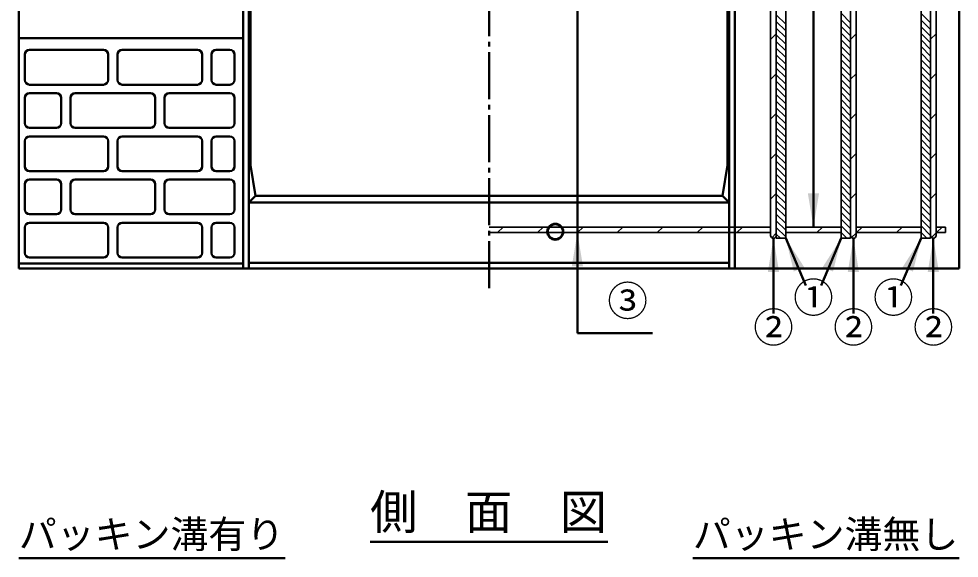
# Model space of a CAD drawing. Units: millimetres, scale not verified. Extents: x 100 to 4105, y 100 to 2870.
# Drawn here: x 1954 to 2954, y 1709 to 2283 of the extents above; entities that cross this region are included whole.
import ezdxf
from ezdxf.enums import TextEntityAlignment as Align

# ---------------------------------------------------------------- set-up
doc = ezdxf.new("R2010")
doc.units = ezdxf.units.MM
doc.header["$LTSCALE"] = 5
doc.linetypes.add('USER1', pattern=[13.4, 10, -1.2, 1, -1.2])
doc.layers.add('V-nasSTD', color=7, linetype='Continuous', lineweight=35)
doc.styles.add('ＭＳ ゴシック', font='')
doc.styles.get('ＭＳ ゴシック').set_extended_font_data('MS Gothic')

msp = doc.modelspace()

# ---------------------------------------------------------------- hatches: boundary and pattern name
at = {"layer": 'V-nasSTD'}
for points in [[(2805.106, 2097.505), (2799.106, 2061.505), (2793.106, 2097.505)], [(2554.098, 2019.505), (2548.098, 2055.505), (2542.098, 2019.505)], [(2762.606, 2013.505), (2756.606, 2049.505), (2750.606, 2013.505)], [(2783.765, 2016.406), (2778.249, 2014.046), (2769.606, 2049.505), (2789.282, 2018.766)], [(2814.446, 2016.406), (2819.962, 2014.046), (2828.606, 2049.505), (2808.929, 2018.766)], [(2847.606, 2013.505), (2841.606, 2049.505), (2835.606, 2013.505)], [(2899.446, 2016.406), (2904.962, 2014.046), (2913.606, 2049.505), (2893.929, 2018.766)], [(2932.606, 2013.505), (2926.606, 2049.505), (2920.606, 2013.505)]]:
    msp.add_hatch(color=256, dxfattribs=at).paths.add_polyline_path(points)

# ---------------------------------------------------------------- linework, layer by layer
at = {"layer": 'V-nasSTD', "lineweight": 50}
for p, q in [((2799.106, 2596.505), (2799.106, 2061.505)), ((1954.106, 2557.505), (1954.106, 2017.505)), ((2192.606, 2557.505), (2192.606, 2017.505)), ((2198.606, 2557.505), (2198.606, 2017.505)), ((2709.606, 2557.505), (2709.606, 2017.505)), ((2715.606, 2557.505), (2715.606, 2017.505)), ((2954.106, 2557.505), (2954.106, 2017.505)), ((2548.098, 1948.505), (2548.098, 2513.505)), ((2200.355, 2447.505), (2200.355, 2127.505)), ((2707.856, 2447.505), (2707.856, 2127.505)), ((1954.106, 2262.505), (2192.606, 2262.505)), ((1965.606, 2250.005), (2044.106, 2250.005)), ((1965.606, 2250.005), (2044.106, 2250.005)), ((2064.106, 2250.005), (2144.106, 2250.005)), ((2164.106, 2250.005), (2178.606, 2250.005)), ((1960.606, 2218.005), (1960.606, 2245.005)), ((1960.606, 2218.005), (1960.606, 2245.005)), ((2049.106, 2245.005), (2049.106, 2218.005)), ((2049.106, 2245.005), (2049.106, 2218.005)), ((2059.106, 2218.005), (2059.106, 2245.005)), ((2149.106, 2245.005), (2149.106, 2218.005)), ((2159.106, 2218.005), (2159.106, 2245.005)), ((2183.606, 2245.005), (2183.606, 2218.005)), ((2044.106, 2213.005), (1965.606, 2213.005)), ((2044.106, 2213.005), (1965.606, 2213.005)), ((2144.106, 2213.005), (2064.106, 2213.005)), ((2178.606, 2213.005), (2164.106, 2213.005)), ((1965.606, 2204.005), (1994.106, 2204.005)), ((1965.606, 2204.005), (1994.106, 2204.005)), ((2014.106, 2204.005), (2094.106, 2204.005)), ((2114.106, 2204.005), (2178.606, 2204.005)), ((1960.606, 2199.005), (1960.606, 2172.005)), ((1960.606, 2199.005), (1960.606, 2172.005)), ((1999.106, 2199.005), (1999.106, 2172.005)), ((1999.106, 2199.005), (1999.106, 2172.005)), ((2009.106, 2172.005), (2009.106, 2199.005)), ((2099.106, 2199.005), (2099.106, 2172.005)), ((2109.106, 2172.005), (2109.106, 2199.005)), ((2183.606, 2199.005), (2183.606, 2172.005)), ((1994.106, 2167.005), (1965.606, 2167.005)), ((1994.106, 2167.005), (1965.606, 2167.005)), ((2094.106, 2167.005), (2014.106, 2167.005)), ((2178.606, 2167.005), (2114.106, 2167.005)), ((1960.606, 2126.005), (1960.606, 2153.005)), ((1960.606, 2126.005), (1960.606, 2153.005)), ((1965.606, 2158.005), (2044.106, 2158.005)), ((1965.606, 2158.005), (2044.106, 2158.005)), ((2049.106, 2153.005), (2049.106, 2126.005)), ((2049.106, 2153.005), (2049.106, 2126.005)), ((2059.106, 2126.005), (2059.106, 2153.005)), ((2064.106, 2158.005), (2144.106, 2158.005)), ((2149.106, 2153.005), (2149.106, 2126.005)), ((2159.106, 2126.005), (2159.106, 2153.005)), ((2164.106, 2158.005), (2178.606, 2158.005)), ((2183.606, 2153.005), (2183.606, 2126.005)), ((2044.106, 2121.005), (1965.606, 2121.005)), ((2044.106, 2121.005), (1965.606, 2121.005)), ((2144.106, 2121.005), (2064.106, 2121.005)), ((2178.606, 2121.005), (2164.106, 2121.005)), ((2205.793, 2094.675), (2200.355, 2127.505)), ((2702.418, 2094.675), (2707.856, 2127.505)), ((1965.606, 2112.005), (1994.106, 2112.005)), ((1965.606, 2112.005), (1994.106, 2112.005)), ((2014.106, 2112.005), (2094.106, 2112.005)), ((2114.106, 2112.005), (2178.606, 2112.005)), ((1960.606, 2107.005), (1960.606, 2080.005)), ((1960.606, 2107.005), (1960.606, 2080.005)), ((1999.106, 2107.005), (1999.106, 2080.005)), ((1999.106, 2107.005), (1999.106, 2080.005)), ((2009.106, 2080.005), (2009.106, 2107.005)), ((2099.106, 2107.005), (2099.106, 2080.005)), ((2109.106, 2080.005), (2109.106, 2107.005)), ((2183.606, 2107.005), (2183.606, 2080.005)), ((2205.793, 2094.675), (2198.606, 2087.505)), ((2205.793, 2094.675), (2702.418, 2094.675)), ((2702.418, 2094.675), (2709.606, 2087.505)), ((2198.606, 2087.505), (2709.606, 2087.505)), ((1994.106, 2075.005), (1965.606, 2075.005)), ((1994.106, 2075.005), (1965.606, 2075.005)), ((2094.106, 2075.005), (2014.106, 2075.005)), ((2178.606, 2075.005), (2114.106, 2075.005)), ((1960.606, 2034.005), (1960.606, 2061.005)), ((1960.606, 2034.005), (1960.606, 2061.005)), ((1965.606, 2066.005), (2044.106, 2066.005)), ((1965.606, 2066.005), (2044.106, 2066.005)), ((2049.106, 2061.005), (2049.106, 2034.005)), ((2049.106, 2061.005), (2049.106, 2034.005)), ((2059.106, 2034.005), (2059.106, 2061.005)), ((2064.106, 2066.005), (2144.106, 2066.005)), ((2149.106, 2061.005), (2149.106, 2034.005)), ((2159.106, 2034.005), (2159.106, 2061.005)), ((2164.106, 2066.005), (2178.606, 2066.005)), ((2183.606, 2061.005), (2183.606, 2034.005)), ((2756.606, 1969.555), (2756.606, 2049.505)), ((2769.606, 2049.505), (2791.042, 1999.398)), ((2828.606, 2049.505), (2807.169, 1999.398)), ((2841.606, 1969.555), (2841.606, 2049.505)), ((2913.606, 2049.505), (2892.169, 1999.398)), ((2926.606, 1969.555), (2926.606, 2049.505)), ((1954.106, 2022.505), (2192.606, 2022.505)), ((2044.106, 2029.005), (1965.606, 2029.005)), ((2044.106, 2029.005), (1965.606, 2029.005)), ((2144.106, 2029.005), (2064.106, 2029.005)), ((2178.606, 2029.005), (2164.106, 2029.005)), ((2198.606, 2023.505), (2709.606, 2023.505)), ((1954.106, 2017.505), (2192.606, 2017.505)), ((2192.606, 2017.505), (2198.606, 2017.505)), ((2198.606, 2017.505), (2709.606, 2017.505)), ((2715.606, 2017.505), (2709.606, 2017.505)), ((2715.606, 2017.505), (2709.606, 2017.505)), ((2715.606, 2017.505), (2954.106, 2017.505)), ((2548.098, 1948.505), (2628.098, 1948.505)), ((2327.702, 1726.244), (2580.509, 1726.244)), ((1954.106, 1708.917), (2237.313, 1708.917)), ((2670.898, 1708.917), (2954.106, 1708.917))]:
    msp.add_line(p, q, dxfattribs=at)
at = {"layer": 'V-nasSTD', "linetype": 'USER1', "lineweight": 50}
msp.add_line((2454.106, 2582.505), (2454.106, 1992.505), dxfattribs=at)
at = {"layer": 'V-nasSTD'}
for p, q in [((2753.606, 2522.505), (2753.606, 2052.505)), ((2759.606, 2522.505), (2759.606, 2052.505)), ((2769.606, 2525.505), (2769.606, 2049.505)), ((2828.606, 2525.505), (2828.606, 2049.505)), ((2838.606, 2522.505), (2838.606, 2052.505)), ((2844.606, 2522.505), (2844.606, 2052.505)), ((2913.606, 2525.505), (2913.606, 2049.505)), ((2923.606, 2522.505), (2923.606, 2052.505)), ((2929.606, 2522.505), (2929.606, 2052.505)), ((2753.606, 2284.505), (2753.606, 2061.505)), ((2753.606, 2061.505), (2753.606, 2284.505)), ((2759.606, 2287.312), (2769.606, 2277.312)), ((2759.606, 2280.241), (2769.606, 2270.241)), ((2769.606, 2284.505), (2769.606, 2061.505)), ((2769.606, 2061.505), (2769.606, 2284.505)), ((2828.606, 2289.023), (2838.606, 2279.023)), ((2828.606, 2061.505), (2828.606, 2284.505)), ((2828.606, 2284.505), (2828.606, 2061.505)), ((2828.606, 2281.952), (2838.606, 2271.952)), ((2844.606, 2284.505), (2844.606, 2061.505)), ((2844.606, 2061.505), (2844.606, 2284.505)), ((2913.606, 2288.876), (2923.606, 2278.876)), ((2913.606, 2061.505), (2913.606, 2284.505)), ((2913.606, 2284.505), (2913.606, 2061.505)), ((2913.606, 2281.805), (2923.606, 2271.805)), ((2929.606, 2061.505), (2929.606, 2284.505)), ((2929.606, 2284.505), (2929.606, 2061.505)), ((2759.606, 2273.17), (2769.606, 2263.17)), ((2828.606, 2274.881), (2838.606, 2264.881)), ((2913.606, 2274.734), (2923.606, 2264.734)), ((2753.606, 2261.019), (2759.606, 2267.019)), ((2759.606, 2266.099), (2769.606, 2256.099)), ((2828.606, 2267.81), (2838.606, 2257.81)), ((2828.606, 2260.739), (2838.606, 2250.739)), ((2838.606, 2261.166), (2844.606, 2267.166)), ((2913.606, 2267.663), (2923.606, 2257.663)), ((2913.606, 2260.592), (2923.606, 2250.592)), ((2923.606, 2261.313), (2929.606, 2267.313)), ((2759.606, 2259.028), (2769.606, 2249.028)), ((2759.606, 2251.957), (2769.606, 2241.957)), ((2828.606, 2253.668), (2838.606, 2243.668)), ((2913.606, 2253.52), (2923.606, 2243.52)), ((2759.606, 2244.886), (2769.606, 2234.886)), ((2828.606, 2246.597), (2838.606, 2236.597)), ((2913.606, 2246.449), (2923.606, 2236.449)), ((2759.606, 2237.815), (2769.606, 2227.815)), ((2759.606, 2230.744), (2769.606, 2220.744)), ((2828.606, 2239.526), (2838.606, 2229.526)), ((2828.606, 2232.454), (2838.606, 2222.454)), ((2913.606, 2239.378), (2923.606, 2229.378)), ((2913.606, 2232.307), (2923.606, 2222.307)), ((2753.606, 2218.593), (2759.606, 2224.593)), ((2759.606, 2223.673), (2769.606, 2213.673)), ((2828.606, 2225.383), (2838.606, 2215.383)), ((2838.606, 2218.74), (2844.606, 2224.74)), ((2913.606, 2225.236), (2923.606, 2215.236)), ((2923.606, 2218.887), (2929.606, 2224.887)), ((2759.606, 2216.602), (2769.606, 2206.602)), ((2828.606, 2218.312), (2838.606, 2208.312)), ((2828.606, 2211.241), (2838.606, 2201.241)), ((2913.606, 2218.165), (2923.606, 2208.165)), ((2913.606, 2211.094), (2923.606, 2201.094)), ((2759.606, 2209.531), (2769.606, 2199.531)), ((2759.606, 2202.46), (2769.606, 2192.46)), ((2828.606, 2204.17), (2838.606, 2194.17)), ((2913.606, 2204.023), (2923.606, 2194.023)), ((2759.606, 2195.388), (2769.606, 2185.388)), ((2828.606, 2197.099), (2838.606, 2187.099)), ((2828.606, 2190.028), (2838.606, 2180.028)), ((2913.606, 2196.952), (2923.606, 2186.952)), ((2753.606, 2176.166), (2759.606, 2182.166)), ((2759.606, 2188.317), (2769.606, 2178.317)), ((2759.606, 2181.246), (2769.606, 2171.246)), ((2828.606, 2182.957), (2838.606, 2172.957)), ((2838.606, 2176.313), (2844.606, 2182.313)), ((2913.606, 2189.881), (2923.606, 2179.881)), ((2913.606, 2182.81), (2923.606, 2172.81)), ((2923.606, 2176.461), (2929.606, 2182.461)), ((2759.606, 2174.175), (2769.606, 2164.175)), ((2828.606, 2175.886), (2838.606, 2165.886)), ((2913.606, 2175.739), (2923.606, 2165.739)), ((2759.606, 2167.104), (2769.606, 2157.104)), ((2759.606, 2160.033), (2769.606, 2150.033)), ((2828.606, 2168.815), (2838.606, 2158.815)), ((2828.606, 2161.744), (2838.606, 2151.744)), ((2913.606, 2168.668), (2923.606, 2158.668)), ((2913.606, 2161.597), (2923.606, 2151.597)), ((2759.606, 2152.962), (2769.606, 2142.962)), ((2828.606, 2154.673), (2838.606, 2144.673)), ((2913.606, 2154.526), (2923.606, 2144.526)), ((2759.606, 2145.891), (2769.606, 2135.891)), ((2828.606, 2147.602), (2838.606, 2137.602)), ((2828.606, 2140.531), (2838.606, 2130.531)), ((2913.606, 2147.454), (2923.606, 2137.454)), ((2913.606, 2140.383), (2923.606, 2130.383)), ((2923.606, 2134.034), (2929.606, 2140.034)), ((2753.606, 2133.74), (2759.606, 2139.74)), ((2759.606, 2138.82), (2769.606, 2128.82)), ((2759.606, 2131.749), (2769.606, 2121.749)), ((2828.606, 2133.46), (2838.606, 2123.46)), ((2838.606, 2133.887), (2844.606, 2139.887)), ((2913.606, 2133.312), (2923.606, 2123.312)), ((2759.606, 2124.678), (2769.606, 2114.678)), ((2828.606, 2126.388), (2838.606, 2116.388)), ((2913.606, 2126.241), (2923.606, 2116.241)), ((2759.606, 2117.607), (2769.606, 2107.607)), ((2759.606, 2110.536), (2769.606, 2100.536)), ((2828.606, 2119.317), (2838.606, 2109.317)), ((2828.606, 2112.246), (2838.606, 2102.246)), ((2913.606, 2119.17), (2923.606, 2109.17)), ((2913.606, 2112.099), (2923.606, 2102.099)), ((2759.606, 2103.465), (2769.606, 2093.465)), ((2828.606, 2105.175), (2838.606, 2095.175)), ((2913.606, 2105.028), (2923.606, 2095.028)), ((2753.606, 2091.313), (2759.606, 2097.313)), ((2759.606, 2096.394), (2769.606, 2086.394)), ((2828.606, 2098.104), (2838.606, 2088.104)), ((2828.606, 2091.033), (2838.606, 2081.033)), ((2838.606, 2091.461), (2844.606, 2097.461)), ((2913.606, 2097.957), (2923.606, 2087.957)), ((2913.606, 2090.886), (2923.606, 2080.886)), ((2923.606, 2091.608), (2929.606, 2097.608)), ((2759.606, 2089.322), (2769.606, 2079.322)), ((2759.606, 2082.251), (2769.606, 2072.251)), ((2828.606, 2083.962), (2838.606, 2073.962)), ((2913.606, 2083.815), (2923.606, 2073.815)), ((2759.606, 2075.18), (2769.606, 2065.18)), ((2828.606, 2076.891), (2838.606, 2066.891)), ((2913.606, 2076.744), (2923.606, 2066.744)), ((2753.606, 2061.505), (2454.106, 2061.505)), ((2603.856, 2061.505), (2454.106, 2061.505)), ((2603.856, 2061.505), (2454.106, 2061.505)), ((2463.239, 2055.505), (2469.239, 2061.505)), ((2505.665, 2055.505), (2511.665, 2061.505)), ((2548.091, 2055.505), (2554.091, 2061.505)), ((2590.518, 2055.505), (2596.518, 2061.505)), ((2709.606, 2061.505), (2603.856, 2061.505)), ((2709.606, 2061.505), (2603.856, 2061.505)), ((2632.944, 2055.505), (2638.944, 2061.505)), ((2675.371, 2055.505), (2681.371, 2061.505)), ((2709.606, 2061.505), (2715.606, 2061.505)), ((2743.606, 2061.505), (2715.606, 2061.505)), ((2715.606, 2061.505), (2743.606, 2061.505)), ((2717.797, 2055.505), (2723.797, 2061.505)), ((2753.606, 2061.505), (2743.606, 2061.505)), ((2743.606, 2061.505), (2753.606, 2061.505)), ((2759.606, 2068.109), (2769.606, 2058.109)), ((2759.606, 2061.038), (2769.606, 2051.038)), ((2828.606, 2061.505), (2769.606, 2061.505)), ((2769.606, 2061.505), (2828.606, 2061.505)), ((2769.606, 2055.505), (2769.606, 2061.505)), ((2769.606, 2061.505), (2769.606, 2055.505)), ((2828.606, 2061.505), (2769.606, 2061.505)), ((2802.65, 2055.505), (2808.65, 2061.505)), ((2828.606, 2069.82), (2838.606, 2059.82)), ((2828.606, 2062.749), (2838.606, 2052.749)), ((2828.606, 2061.505), (2828.606, 2055.505)), ((2828.606, 2055.505), (2828.606, 2061.505)), ((2844.606, 2061.505), (2913.606, 2061.505)), ((2844.606, 2061.505), (2913.606, 2061.505)), ((2913.606, 2061.505), (2844.606, 2061.505)), ((2845.076, 2055.505), (2851.076, 2061.505)), ((2887.503, 2055.505), (2893.503, 2061.505)), ((2913.606, 2069.673), (2923.606, 2059.673)), ((2913.606, 2062.602), (2923.606, 2052.602)), ((2913.606, 2055.505), (2913.606, 2061.505)), ((2913.606, 2061.505), (2913.606, 2055.505)), ((2929.606, 2061.505), (2939.606, 2061.505)), ((2939.606, 2061.505), (2929.606, 2061.505)), ((2929.606, 2061.505), (2939.606, 2061.505)), ((2929.929, 2055.505), (2935.929, 2061.505)), ((2939.606, 2061.505), (2939.606, 2055.505)), ((2939.606, 2055.505), (2939.606, 2061.505)), ((2939.606, 2061.505), (2939.606, 2055.505)), ((2753.606, 2055.505), (2454.106, 2055.505)), ((2454.106, 2055.505), (2709.606, 2055.505)), ((2454.106, 2055.505), (2709.606, 2055.505)), ((2715.606, 2055.505), (2709.606, 2055.505)), ((2715.606, 2055.505), (2743.606, 2055.505)), ((2743.606, 2055.505), (2715.606, 2055.505)), ((2743.606, 2055.505), (2753.606, 2055.505)), ((2753.606, 2055.505), (2743.606, 2055.505)), ((2753.606, 2055.505), (2753.606, 2052.505)), ((2753.606, 2052.505), (2753.606, 2055.505)), ((2754.816, 2050.097), (2759.606, 2054.887)), ((2759.606, 2053.967), (2764.068, 2049.505)), ((2759.606, 2052.505), (2759.606, 2049.505)), ((2759.606, 2052.505), (2759.606, 2049.505)), ((2828.606, 2055.505), (2769.606, 2055.505)), ((2769.606, 2049.505), (2769.606, 2055.505)), ((2769.606, 2055.505), (2828.606, 2055.505)), ((2769.606, 2049.505), (2769.606, 2055.505)), ((2769.606, 2055.505), (2828.606, 2055.505)), ((2828.606, 2055.678), (2834.779, 2049.505)), ((2828.606, 2055.505), (2828.606, 2049.505)), ((2828.606, 2055.505), (2828.606, 2049.505)), ((2838.606, 2049.505), (2838.606, 2052.505)), ((2838.606, 2049.505), (2838.606, 2052.505)), ((2839.733, 2050.161), (2844.606, 2055.034)), ((2844.606, 2055.505), (2913.606, 2055.505)), ((2844.606, 2052.505), (2844.606, 2055.505)), ((2844.606, 2055.505), (2913.606, 2055.505)), ((2844.606, 2052.505), (2844.606, 2055.505)), ((2844.606, 2055.505), (2913.606, 2055.505)), ((2913.606, 2055.531), (2919.631, 2049.505)), ((2913.606, 2055.505), (2913.606, 2049.505)), ((2913.606, 2055.505), (2913.606, 2049.505)), ((2923.606, 2049.505), (2923.606, 2052.505)), ((2923.606, 2049.505), (2923.606, 2052.505)), ((2924.652, 2050.228), (2929.606, 2055.181)), ((2929.606, 2055.505), (2939.606, 2055.505)), ((2929.606, 2052.505), (2929.606, 2055.505)), ((2929.606, 2055.505), (2939.606, 2055.505)), ((2939.606, 2055.505), (2929.606, 2055.505)), ((2929.606, 2055.505), (2929.606, 2052.505)), ((2759.606, 2049.505), (2769.606, 2049.505)), ((2828.606, 2049.505), (2838.606, 2049.505)), ((2913.606, 2049.505), (2923.606, 2049.505))]:
    msp.add_line(p, q, dxfattribs=at)
at = {"layer": 'V-nasSTD', "lineweight": 50}
for radius in [8.5, 8]:
    msp.add_circle((2524.606, 2056.505), radius, dxfattribs=at)
for centre, start, end in [((1965.606, 2245.005), 90, 180), ((1965.606, 2245.005), 90, 180), ((2044.106, 2245.005), 0, 90), ((2044.106, 2245.005), 0, 90), ((2064.106, 2245.005), 90, 180), ((2144.106, 2245.005), 0, 90), ((2164.106, 2245.005), 90, 180), ((2178.606, 2245.005), 0, 90), ((1965.606, 2218.005), 180, 270), ((1965.606, 2218.005), 180, 270), ((2044.106, 2218.005), 270, 0), ((2044.106, 2218.005), 270, 0), ((2064.106, 2218.005), 180, 270), ((2144.106, 2218.005), 270, 0), ((2164.106, 2218.005), 180, 270), ((2178.606, 2218.005), 270, 0), ((1965.606, 2199.005), 90, 180), ((1965.606, 2199.005), 90, 180), ((1994.106, 2199.005), 0, 90), ((1994.106, 2199.005), 0, 90), ((2014.106, 2199.005), 90, 180), ((2094.106, 2199.005), 0, 90), ((2114.106, 2199.005), 90, 180), ((2178.606, 2199.005), 0, 90), ((1965.606, 2172.005), 180, 270), ((1965.606, 2172.005), 180, 270), ((1994.106, 2172.005), 270, 0), ((1994.106, 2172.005), 270, 0), ((2014.106, 2172.005), 180, 270), ((2094.106, 2172.005), 270, 0), ((2114.106, 2172.005), 180, 270), ((2178.606, 2172.005), 270, 0), ((1965.606, 2153.005), 90, 180), ((1965.606, 2153.005), 90, 180), ((2044.106, 2153.005), 0, 90), ((2044.106, 2153.005), 0, 90), ((2064.106, 2153.005), 90, 180), ((2144.106, 2153.005), 0, 90), ((2164.106, 2153.005), 90, 180), ((2178.606, 2153.005), 0, 90), ((1965.606, 2126.005), 180, 270), ((1965.606, 2126.005), 180, 270), ((2044.106, 2126.005), 270, 0), ((2044.106, 2126.005), 270, 0), ((2064.106, 2126.005), 180, 270), ((2144.106, 2126.005), 270, 0), ((2164.106, 2126.005), 180, 270), ((2178.606, 2126.005), 270, 0), ((1965.606, 2107.005), 90, 180), ((1965.606, 2107.005), 90, 180), ((1994.106, 2107.005), 0, 90), ((1994.106, 2107.005), 0, 90), ((2014.106, 2107.005), 90, 180), ((2094.106, 2107.005), 0, 90), ((2114.106, 2107.005), 90, 180), ((2178.606, 2107.005), 0, 90), ((1965.606, 2080.005), 180, 270), ((1965.606, 2080.005), 180, 270), ((1994.106, 2080.005), 270, 0), ((1994.106, 2080.005), 270, 0), ((2014.106, 2080.005), 180, 270), ((2094.106, 2080.005), 270, 0), ((2114.106, 2080.005), 180, 270), ((2178.606, 2080.005), 270, 0), ((1965.606, 2061.005), 90, 180), ((1965.606, 2061.005), 90, 180), ((2044.106, 2061.005), 0, 90), ((2044.106, 2061.005), 0, 90), ((2064.106, 2061.005), 90, 180), ((2144.106, 2061.005), 0, 90), ((2164.106, 2061.005), 90, 180), ((2178.606, 2061.005), 0, 90), ((1965.606, 2034.005), 180, 270), ((1965.606, 2034.005), 180, 270), ((2044.106, 2034.005), 270, 0), ((2044.106, 2034.005), 270, 0), ((2064.106, 2034.005), 180, 270), ((2144.106, 2034.005), 270, 0), ((2164.106, 2034.005), 180, 270), ((2178.606, 2034.005), 270, 0)]:
    msp.add_arc(centre, 5, start, end, dxfattribs=at)
at = {"layer": 'V-nasSTD'}
for centre, start, end in [((2756.606, 2052.505), 180, 0), ((2756.606, 2052.505), 180, 270), ((2756.606, 2052.505), 180, 270), ((2756.606, 2052.505), 270, 0), ((2756.606, 2052.505), 270, 0), ((2841.606, 2052.505), 180, 0), ((2841.606, 2052.505), 180, 270), ((2841.606, 2052.505), 180, 270), ((2841.606, 2052.505), 270, 0), ((2841.606, 2052.505), 270, 0), ((2926.606, 2052.505), 180, 0), ((2926.606, 2052.505), 180, 270), ((2926.606, 2052.505), 180, 270), ((2926.606, 2052.505), 270, 0), ((2926.606, 2052.505), 270, 0)]:
    msp.add_arc(centre, 3, start, end, dxfattribs=at)

# ---------------------------------------------------------------- texts
at = {"layer": 'V-nasSTD', "style": 'ＭＳ ゴシック'}
for s, height, p in [('③', 31.67, (2579.898, 1998.705)), ('①', 31.67, (2777.506, 2002.149)), ('①', 31.67, (2862.506, 2002.149)), ('②', 31.67, (2735.042, 1970.405)), ('②', 31.67, (2820.042, 1970.405)), ('②', 31.67, (2905.042, 1970.405)), ('側\u3000面\u3000図', 36.95, (2327.702, 1776.644)), ('パッキン溝有り', 29.56, (1954.106, 1749.237)), ('パッキン溝無し', 29.56, (2670.898, 1749.237))]:
    msp.add_text(s, height=height, dxfattribs=at).set_placement(p, align=Align.TOP_LEFT)

doc.saveas('drawing.dxf')
